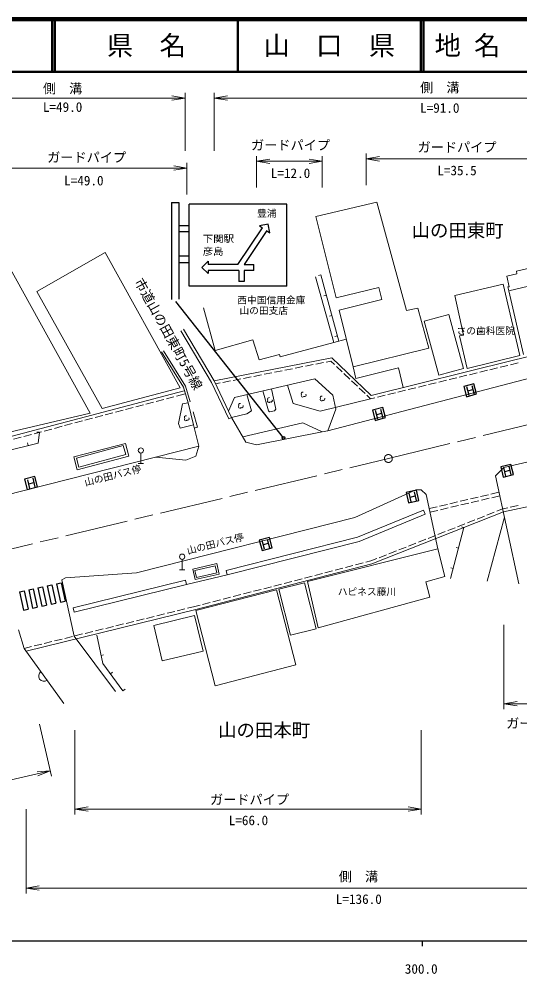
# Model space of a CAD drawing. Units: millimetres, scale not verified. Extents: x 40000 to 680000, y 20000 to 380000.
# Drawn here: x 291452 to 386591, y 198715 to 380000 of the extents above; entities that cross this region are included whole.
import ezdxf
from ezdxf.enums import TextEntityAlignment as Align

# ---------------------------------------------------------------- set-up
doc = ezdxf.new("R2010")
doc.units = ezdxf.units.MM
doc.header["$LTSCALE"] = 1000
doc.linetypes.add('CHAIN', pattern=[18.5, 12, -1.5, 3.5, -1.5])
for name, color, linetype, lineweight in [('M-BMK', 2, 'CHAIN', 13), ('M-BMK-HTXT', 7, 'Continuous', 13), ('M-STR-HTXT', 7, 'Continuous', 13), ('M-STR-STRC', 7, 'Continuous', 25), ('M-TTL', 2, 'Continuous', 140), ('M-TTL-BAND', 7, 'Continuous', 25), ('M-TTL-LINE', 7, 'Continuous', 50), ('M-WORK', 1, 'Continuous', 13)]:
    doc.layers.add(name, color=color, linetype=linetype, lineweight=lineweight)
doc.layers.add('M-TTL-TXT', color=7, linetype='Continuous')
doc.styles.add('ＭＳ ゴシック', font='')
doc.styles.get('ＭＳ ゴシック').set_extended_font_data('MS Gothic')

# ---------------------------------------------------------------- blocks, each defined once
blk = doc.blocks.new('open_arrow')
at = {"color": 0, "linetype": 'Continuous', "lineweight": -2}
blk.add_lwpolyline([(7.5, 1.25), (0, 0), (7.5, -1.25)], dxfattribs=at)

msp = doc.modelspace()

# ---------------------------------------------------------------- linework, layer by layer
at = {"layer": 'M-BMK'}
for p, q in [((361603, 296571), (416998, 309999)), ((264358, 273260), (361603, 296571))]:
    msp.add_line(p, q, dxfattribs=at)
msp.add_circle((361603, 296571), 750, dxfattribs=at)
at = {"layer": 'M-STR-HTXT'}
for p, q in [((276703, 365000), (322990, 365000)), ((322990, 355000), (322990, 366000)), ((328515, 355000), (328515, 366000)), ((328515, 365000), (414060, 365000)), ((336580, 348000), (336580, 354000)), ((349056, 348000), (349056, 354000)), ((357416, 348465), (357416, 354465)), ((284562, 351718), (323342, 351718)), ((323342, 346718), (323342, 352718)), ((336580, 353000), (349056, 353000)), ((357416, 353465), (391958, 353465)), ((383544, 265000), (383544, 249000)), ((383544, 250000), (399714, 250000)), ((295341, 246154), (297607, 236282)), ((302055, 245000), (302055, 229000)), ((367842, 245000), (367842, 229000)), ((260562, 228805), (297383, 237257)), ((292768, 230000), (292768, 214000)), ((302055, 230000), (367842, 230000)), ((292768, 215000), (419582, 215000))]:
    msp.add_line(p, q, dxfattribs=at)
at = {"layer": 'M-STR-STRC'}
for p, q in [((320418, 345152), (321822, 345152)), ((320418, 345152), (320418, 326777)), ((321822, 345152), (321822, 326854)), ((342313, 344852), (323738, 344852)), ((323738, 329295), (323738, 344852)), ((342313, 329295), (342313, 344852)), ((321822, 340835), (323738, 340835)), ((338745, 341081), (337122, 340759)), ((339076, 339413), (338745, 341081)), ((321822, 339665), (323738, 339665)), ((333016, 333432), (337671, 340391)), ((338507, 339832), (334214, 333432)), ((337122, 340759), (337671, 340391)), ((338486, 339807), (339076, 339413)), ((323738, 334985), (321822, 334985)), ((321822, 333815), (323738, 333815)), ((326180, 332839), (327350, 334009)), ((327350, 334009), (327350, 333432)), ((327350, 331669), (326180, 332839)), ((333016, 333432), (327350, 333432)), ((327350, 332262), (327350, 331669)), ((333219, 332262), (327350, 332262)), ((333221, 332262), (333219, 330151)), ((334213, 332262), (334211, 330151)), ((336037, 332262), (334213, 332262)), ((334214, 333432), (336037, 333432)), ((336037, 332262), (336037, 333432)), ((334211, 330151), (333219, 330151)), ((342313, 329295), (323738, 329295)), ((341663, 300495), (321208, 326387)), ((377847, 310750), (375917, 310227)), ((375917, 310227), (376441, 308296)), ((376940, 308520), (376495, 310160)), ((377449, 310430), (377895, 308785)), ((378371, 308820), (377847, 310750)), ((376441, 308296), (378371, 308820)), ((376700, 309403), (377657, 309663)), ((360530, 306260), (358600, 305736)), ((358600, 305736), (359124, 303806)), ((359623, 304030), (359178, 305670)), ((359384, 304913), (360340, 305172)), ((360132, 305940), (360579, 304295)), ((361054, 304330), (360530, 306260)), ((359124, 303806), (361054, 304330)), ((384880, 295453), (382940, 294967)), ((382940, 294967), (383426, 293027)), ((383930, 293240), (383517, 294889)), ((383707, 294128), (384669, 294369)), ((384476, 295140), (384890, 293487)), ((385366, 293513), (384880, 295453)), ((294443, 293127), (292509, 292620)), ((292509, 292620), (293015, 290685)), ((293517, 290904), (293086, 292548)), ((293285, 291789), (294244, 292041)), ((294042, 292810), (294474, 291161)), ((294950, 291192), (294443, 293127)), ((383426, 293027), (385366, 293513)), ((293015, 290685), (294950, 291192)), ((366939, 290533), (364985, 290105)), ((364985, 290105), (365412, 288151)), ((366525, 290233), (366889, 288567)), ((367366, 288579), (366939, 290533)), ((365412, 288151), (367366, 288579)), ((365922, 288350), (365559, 290010)), ((365726, 289244), (366695, 289456)), ((339003, 281571), (337073, 281046)), ((337073, 281046), (337598, 279116)), ((338605, 281250), (339052, 279605)), ((339528, 279640), (339003, 281571)), ((337598, 279116), (339528, 279640)), ((338097, 279340), (337651, 280980)), ((337857, 280223), (338814, 280483)), ((295034, 271996), (295914, 272187)), ((295034, 271996), (295783, 268551)), ((295914, 272187), (296663, 268743)), ((296793, 272378), (297673, 272570)), ((296793, 272378), (297542, 268934)), ((297673, 272570), (298422, 269125)), ((298552, 272761), (299431, 272952)), ((298552, 272761), (299301, 269316)), ((299431, 272952), (300181, 269508)), ((291517, 271231), (292396, 271422)), ((291517, 271231), (292266, 267786)), ((292396, 271422), (293145, 267978)), ((293275, 271613), (294155, 271805)), ((293275, 271613), (294025, 268169)), ((294155, 271805), (294904, 268360)), ((294025, 268169), (294904, 268360)), ((295783, 268551), (296663, 268743)), ((297542, 268934), (298422, 269125)), ((299301, 269316), (300181, 269508)), ((292266, 267786), (293145, 267978))]:
    msp.add_line(p, q, dxfattribs=at)
msp.add_circle((341663, 300495), 250, dxfattribs=at)
at = {"layer": 'M-TTL'}
msp.add_line((680000, 380000), (40000, 380000), dxfattribs=at)
at = {"layer": 'M-TTL-BAND'}
for p, q in [((40000, 205000), (579000, 205000)), ((368000, 205000), (368000, 204000))]:
    msp.add_line(p, q, dxfattribs=at)
at = {"layer": 'M-TTL-LINE'}
for p, q in [((297750, 380000), (297750, 370000)), ((298250, 380000), (298250, 370000)), ((333000, 380000), (333000, 370000)), ((367750, 380000), (367750, 370000)), ((368250, 380000), (368250, 370000)), ((40000, 370000), (680000, 370000))]:
    msp.add_line(p, q, dxfattribs=at)
at = {"layer": 'M-WORK'}
for p, q in [((304949, 305169), (282093, 346462)), ((347826, 342533), (359417, 345265)), ((359417, 345265), (365019, 324694)), ((351659, 327093), (347826, 342533)), ((307835, 335686), (294824, 328250)), ((322047, 309968), (307835, 335686)), ((385923, 332151), (391003, 333337)), ((386037, 331665), (385923, 332151)), ((351258, 318573), (347743, 331073)), ((348803, 331432), (348320, 331302)), ((348803, 331432), (352188, 318838)), ((384077, 331207), (386037, 331665)), ((384546, 329197), (384077, 331207)), ((392843, 330378), (384467, 328403)), ((294824, 328250), (307233, 306084)), ((359808, 329009), (351659, 327093)), ((360347, 326754), (359808, 329009)), ((374224, 327513), (383432, 329664)), ((383432, 329664), (386547, 316123)), ((384295, 329138), (384546, 329197)), ((384467, 328403), (384295, 329138)), ((384467, 328403), (387291, 316305)), ((349841, 327569), (349358, 327439)), ((352251, 324724), (360347, 326754)), ((375845, 320015), (374224, 327513)), ((326464, 325200), (328717, 317070)), ((354909, 314003), (352251, 324724)), ((365019, 324694), (367204, 325146)), ((367204, 325146), (369263, 317492)), ((350880, 323706), (350397, 323576)), ((373096, 323943), (368406, 322677)), ((375880, 313636), (373096, 323943)), ((322709, 321134), (328515, 311294)), ((368406, 322677), (371190, 312370)), ((385359, 315237), (412290, 321782)), ((322192, 320829), (327985, 311012)), ((328717, 317070), (335832, 319126)), ((335832, 319126), (337069, 315314)), ((351258, 318573), (353610, 319243)), ((351918, 319843), (351435, 319713)), ((375118, 319852), (375845, 320015)), ((376574, 313680), (375118, 319852)), ((341059, 315866), (351258, 318573)), ((369263, 317492), (354909, 314003)), ((322670, 310118), (318476, 316801)), ((323085, 310304), (318857, 317040)), ((328515, 311294), (350861, 315708)), ((337069, 315314), (340897, 316344)), ((340897, 316344), (341059, 315866)), ((350861, 315708), (358335, 308557)), ((386547, 316123), (376574, 313680)), ((341934, 313333), (343406, 313624)), ((343896, 313721), (345368, 314011)), ((345858, 314108), (347330, 314399)), ((347820, 314496), (349292, 314786)), ((349783, 314883), (350671, 315059)), ((350671, 315059), (351357, 314410)), ((351721, 314066), (352810, 313035)), ((354909, 314003), (355440, 311740)), ((355440, 311740), (363536, 313769)), ((358335, 308557), (385359, 315237)), ((363536, 313769), (364398, 310056)), ((371190, 312370), (375880, 313636)), ((380904, 313433), (382362, 313788)), ((382848, 313906), (384305, 314260)), ((384791, 314378), (386249, 314732)), ((334086, 311783), (335557, 312074)), ((336048, 312170), (337519, 312461)), ((338010, 312558), (339482, 312849)), ((339972, 312946), (341444, 313236)), ((350081, 301851), (390097, 312269)), ((353173, 312692), (354263, 311661)), ((373130, 311544), (374588, 311898)), ((375074, 312016), (376531, 312371)), ((377017, 312489), (378475, 312843)), ((378961, 312961), (380418, 313315)), ((323541, 307120), (322670, 310118)), ((323940, 307358), (323085, 310304)), ((327985, 311012), (331279, 304124)), ((328515, 311294), (331820, 304383)), ((328782, 310735), (329671, 310911)), ((330162, 311008), (331633, 311299)), ((332124, 311395), (333595, 311686)), ((347619, 311676), (332360, 308183)), ((343488, 307036), (342454, 310494)), ((351067, 308617), (347619, 311676)), ((354626, 311317), (355716, 310287)), ((365357, 309655), (366814, 310009)), ((367300, 310127), (368758, 310481)), ((369244, 310599), (370701, 310954)), ((371187, 311072), (372645, 311426)), ((276382, 297177), (322837, 309428)), ((307233, 306084), (322047, 309968)), ((319427, 307908), (320877, 308291)), ((321361, 308418), (322990, 308848)), ((334703, 308719), (335578, 305647)), ((337767, 309421), (338831, 305627)), ((340250, 305910), (339397, 309794)), ((351605, 305968), (351067, 308617)), ((356079, 309943), (357169, 308912)), ((357532, 308569), (358218, 307920)), ((359527, 308238), (360984, 308592)), ((361470, 308710), (362927, 309064)), ((363413, 309182), (364871, 309537)), ((313625, 306378), (315075, 306761)), ((315559, 306888), (317009, 307271)), ((317493, 307398), (318943, 307781)), ((321729, 303248), (322491, 306960)), ((322491, 306960), (323541, 307120)), ((323541, 307120), (324576, 302952)), ((332360, 308183), (331254, 305567)), ((348629, 305589), (343488, 307036)), ((358218, 307920), (348629, 305589)), ((358218, 307920), (359041, 308119)), ((275272, 298236), (304949, 305169)), ((305890, 304338), (307340, 304721)), ((307823, 304848), (309274, 305231)), ((309757, 305358), (311208, 305741)), ((311691, 305868), (313142, 306251)), ((325354, 302493), (324498, 305438)), ((334690, 305025), (331820, 304383)), ((335578, 305647), (334690, 305025)), ((338831, 305627), (339036, 305464)), ((339036, 305464), (339988, 305640)), ((339988, 305640), (340250, 305910)), ((350081, 301851), (351605, 305968)), ((300088, 302808), (301538, 303191)), ((302022, 303318), (303472, 303701)), ((303956, 303828), (305406, 304211)), ((322040, 302313), (321729, 303248)), ((324576, 302952), (322040, 302313)), ((324576, 302952), (325628, 298900)), ((331820, 304383), (331279, 304124)), ((331820, 304383), (334514, 299671)), ((333927, 300698), (345378, 303338)), ((345378, 303338), (349056, 301613)), ((292352, 300768), (293803, 301151)), ((294286, 301278), (295737, 301661)), ((295299, 301545), (294801, 301599)), ((296220, 301788), (297671, 302171)), ((298154, 302298), (299604, 302681)), ((325354, 302493), (324741, 302315)), ((336580, 299190), (349056, 301613)), ((349056, 301613), (350081, 301851)), ((290418, 300258), (291869, 300641)), ((293183, 299039), (293062, 299524)), ((311639, 299437), (301866, 296875)), ((312277, 297005), (311639, 299437)), ((334514, 299671), (336580, 299190)), ((325628, 298900), (288422, 289474)), ((311252, 299010), (302355, 296649)), ((302804, 294956), (311701, 297318)), ((311701, 297318), (311252, 299010)), ((314593, 295605), (314593, 297605)), ((325628, 298900), (325055, 297026)), ((383544, 294876), (400410, 298761)), ((301866, 296875), (302504, 294442)), ((302355, 296649), (302804, 294956)), ((302504, 294442), (312277, 297005)), ((314093, 295605), (315093, 295605)), ((323147, 296247), (317437, 296825)), ((325055, 297026), (323147, 296247)), ((381927, 293255), (383544, 294876)), ((386402, 272794), (381927, 293255)), ((355237, 285357), (366794, 290624)), ((366794, 290624), (367817, 290608)), ((367817, 290608), (368753, 289719)), ((381080, 289812), (382602, 290169)), ((368753, 289719), (371001, 279447)), ((373292, 287982), (374752, 288325)), ((375239, 288440), (376699, 288783)), ((377186, 288897), (378646, 289240)), ((377346, 288215), (378806, 288558)), ((379133, 289354), (380593, 289697)), ((379293, 288673), (380753, 289016)), ((381240, 289130), (382762, 289488)), ((383487, 286415), (397708, 289500)), ((355758, 281627), (368259, 286764)), ((368259, 286764), (368582, 285978)), ((369336, 287053), (370858, 287410)), ((369496, 286372), (371018, 286729)), ((371345, 287525), (372805, 287868)), ((371505, 286843), (372965, 287186)), ((373452, 287301), (374912, 287644)), ((375399, 287758), (376859, 288101)), ((382187, 286547), (383312, 286991)), ((383312, 286991), (384282, 287201)), ((384770, 287307), (386236, 287625)), ((313774, 274844), (355237, 285357)), ((356025, 280818), (368582, 285978)), ((358456, 276542), (383487, 286415)), ((376605, 284345), (378001, 284896)), ((378466, 285079), (379861, 285630)), ((380326, 285813), (381722, 286363)), ((380354, 273299), (383633, 285455)), ((372884, 282878), (374280, 283428)), ((375952, 283443), (373436, 273792)), ((374745, 283612), (376140, 284162)), ((375952, 283443), (375468, 283569)), ((330762, 275325), (355758, 281627)), ((367303, 280676), (368698, 281227)), ((369163, 281410), (370559, 281961)), ((371024, 282144), (372419, 282694)), ((330969, 274501), (356025, 280818)), ((346214, 273214), (371001, 279447)), ((363582, 279209), (364977, 279759)), ((365442, 279943), (366838, 280493)), ((371001, 279447), (372358, 274177)), ((374943, 279572), (374459, 279698)), ((322434, 275427), (322434, 277427)), ((358270, 277114), (359396, 277558)), ((359861, 277741), (361256, 278291)), ((361721, 278475), (363117, 279025)), ((324475, 275574), (329029, 276618)), ((324928, 273595), (324475, 275574)), ((328713, 276219), (324836, 275307)), ((325012, 267895), (358456, 276542)), ((329030, 274873), (328713, 276219)), ((329029, 276618), (329482, 274638)), ((351492, 275361), (352944, 275737)), ((353428, 275862), (354880, 276237)), ((355364, 276362), (356817, 276738)), ((357301, 276863), (358270, 277114)), ((373934, 275701), (373450, 275828)), ((299552, 273520), (300282, 273943)), ((300282, 273943), (313774, 274844)), ((321934, 275427), (322934, 275427)), ((330969, 274501), (323277, 272649)), ((324836, 275307), (325153, 273961)), ((329482, 274638), (324928, 273595)), ((325153, 273961), (329030, 274873)), ((330762, 275325), (330969, 274501)), ((345683, 273859), (347135, 274235)), ((347619, 274360), (349071, 274735)), ((349555, 274860), (351008, 275236)), ((372358, 274177), (368738, 273130)), ((301945, 262864), (299552, 273520)), ((301712, 268190), (323073, 273475)), ((301916, 267365), (323277, 272649)), ((323277, 272649), (323073, 273475)), ((337937, 271857), (339390, 272232)), ((339874, 272357), (341326, 272733)), ((345695, 272982), (340782, 271743)), ((341810, 272858), (343262, 273233)), ((343746, 273359), (345199, 273734)), ((347895, 264253), (345695, 272982)), ((348254, 264392), (346214, 273214)), ((368738, 273130), (369453, 270222)), ((325007, 267684), (340364, 271653)), ((330192, 269854), (331644, 270230)), ((332128, 270355), (333581, 270730)), ((334065, 270855), (335517, 271231)), ((336001, 271356), (337453, 271731)), ((340364, 271653), (344048, 257399)), ((340782, 271743), (342982, 263015)), ((369453, 270222), (348254, 264392)), ((323439, 268128), (324866, 268477)), ((324866, 268477), (325835, 268728)), ((326319, 268853), (327772, 269228)), ((328256, 269353), (329708, 269729)), ((292768, 259999), (325012, 267895)), ((301916, 267365), (301712, 268190)), ((315669, 266225), (317126, 266582)), ((317032, 264884), (324805, 266741)), ((317612, 266700), (319069, 267057)), ((319554, 267176), (321011, 267533)), ((321497, 267652), (322954, 268009)), ((324805, 266741), (326411, 260019)), ((328692, 253430), (325007, 267684)), ((307899, 264322), (309356, 264679)), ((309841, 264798), (311298, 265154)), ((311784, 265273), (313241, 265630)), ((313726, 265749), (315183, 266106)), ((318637, 258163), (317032, 264884)), ((309752, 252310), (301945, 262864)), ((302071, 262895), (303528, 263251)), ((304013, 263370), (305470, 263727)), ((305956, 263846), (307413, 264203)), ((342982, 263015), (347895, 264253)), ((294300, 260992), (295757, 261349)), ((296243, 261468), (297700, 261824)), ((298186, 261943), (299643, 262300)), ((300128, 262419), (301585, 262776)), ((292389, 260524), (293815, 260873)), ((307021, 259174), (307511, 259274)), ((326411, 260019), (318637, 258163)), ((308794, 255690), (309195, 255989)), ((344048, 257399), (328692, 253430)), ((311183, 252482), (311584, 252781))]:
    msp.add_line(p, q, dxfattribs=at)
for points in [[(295299, 301545), (295081, 299513), (281942, 296231), (281245, 297839)], [(291318, 264047), (292389, 260524), (299953, 250058)], [(311183, 252482), (307332, 257652), (306238, 263000)]]:
    msp.add_lwpolyline(points, dxfattribs=at)
for centre in [(314593, 298105), (322434, 277927)]:
    msp.add_circle(centre, 500, dxfattribs=at)
for centre, radius, start, end in [((345327, 308498), 267, 138.08903, 325.03185), ((345362, 308865), 299, 75.00881, 218.84224), ((345676, 308615), 299, 244.27864, 28.11208), ((348932, 308148), 299, 75.00881, 218.84224), ((333393, 306389), 267, 138.08903, 325.03185), ((333427, 306756), 299, 75.00881, 218.84224), ((333741, 306506), 299, 244.27864, 28.11208), ((338922, 307470), 267, 138.08903, 325.03185), ((338956, 307836), 299, 75.00881, 218.84224), ((339271, 307586), 299, 244.27864, 28.11208), ((348898, 307782), 267, 138.08903, 325.03185), ((349247, 307899), 299, 244.27864, 28.11208), ((323151, 304372), 299, 75.00881, 218.84224), ((323116, 304006), 267, 138.08903, 325.03185), ((323465, 304123), 299, 244.27864, 28.11208), ((296171, 255291), 1000, 125.85945, 305.85945)]:
    msp.add_arc(centre, radius, start, end, dxfattribs=at)

# ---------------------------------------------------------------- block references
at = {"layer": 'M-STR-HTXT', "xscale": 333, "yscale": 333}
for p, rotation in [((322990, 365000), 180), ((323342, 351718), 180), ((349056, 353000), 180), ((297383, 237257), 192.9), ((367842, 230000), 180)]:
    msp.add_blockref('open_arrow', p, dxfattribs=dict(at, rotation=rotation))
for p in [(328515, 365000), (357416, 353465), (336580, 353000), (383544, 250000), (302055, 230000), (292768, 215000)]:
    msp.add_blockref('open_arrow', p, dxfattribs=at)

# ---------------------------------------------------------------- texts
at = {"layer": 'M-BMK-HTXT', "style": 'ＭＳ ゴシック'}
for s, p in [('山の田東町', (374765, 339881)), ('山の田本町', (338000, 245000))]:
    msp.add_text(s, height=2566, dxfattribs=at).set_placement(p, align=Align.MIDDLE_CENTER)
msp.add_text('市道山の田東町5号線', height=1833, rotation=298.925, dxfattribs=at).set_placement((319843, 320222), align=Align.MIDDLE_CENTER)
at = {"layer": 'M-STR-HTXT', "style": 'ＭＳ ゴシック'}
for s, p in [('側\u3000溝', (299721, 366828)), ('側\u3000溝', (371381, 366996)), ('ガードパイプ', (343016, 356076)), ('ガードパイプ', (374643, 355679)), ('ガードパイプ', (304292, 353750)), ('ガードパイプ', (391484, 246292)), ('ガードパイプ', (335220, 231820)), ('側\u3000溝', (355925, 217191))]:
    msp.add_text(s, height=1833, dxfattribs=at).set_placement(p, align=Align.MIDDLE_CENTER)
for s, p in [('L=49.0', (299721, 361841)), ('L=91.0', (371366, 361662)), ('L=35.5', (374643, 349801)), ('L=49.0', (303756, 347873)), ('L=12.0', (343016, 349273)), ('L=66.0', (335022, 226404)), ('L=136.0', (355991, 211445))]:
    msp.add_text(s, height=1833, dxfattribs=at).set_placement(p, align=Align.BOTTOM_CENTER)
at = {"layer": 'M-STR-STRC', "style": 'ＭＳ ゴシック'}
msp.add_text('豊浦', height=1320, dxfattribs=at).set_placement((338512, 343117), align=Align.MIDDLE_CENTER)
at = {"layer": 'M-STR-STRC', "style": 'ＭＳ ゴシック', "width": 1.1}
for s, p in [('下関駅', (326334, 337233)), ('彦島', (326336, 334817))]:
    msp.add_text(s, height=1320, dxfattribs=at).set_placement(p, align=Align.BOTTOM_LEFT)
at = {"layer": 'M-TTL-BAND', "style": 'ＭＳ ゴシック'}
msp.add_text('300.0', height=1833, dxfattribs=at).set_placement((367844, 198195), align=Align.BOTTOM_CENTER)
at = {"layer": 'M-TTL-TXT', "style": 'ＭＳ ゴシック'}
for s, p in [('県\u3000名', (315625, 375000)), ('山\u3000口\u3000県', (350375, 375000))]:
    msp.add_text(s, height=3666, dxfattribs=at).set_placement(p, align=Align.MIDDLE_CENTER)
msp.add_text('地 名', height=3666, dxfattribs=at).set_placement((370380, 375000), align=Align.MIDDLE_LEFT)
at = {"layer": 'M-WORK', "style": 'ＭＳ ゴシック'}
for s, p in [('西中国信用金庫', (339374, 326641)), ('山の田支店', (337932, 324653)), ('さの歯科医院', (380104, 320826)), ('ハピネス藤川', (357529, 271278))]:
    msp.add_text(s, height=1320, dxfattribs=at).set_placement(p, align=Align.MIDDLE_CENTER)
for p in [(309251, 293342), (328726, 280376)]:
    msp.add_text('山の田バス停', height=1320, rotation=14.216, dxfattribs=at).set_placement(p, align=Align.MIDDLE_CENTER)

doc.saveas('drawing.dxf')
